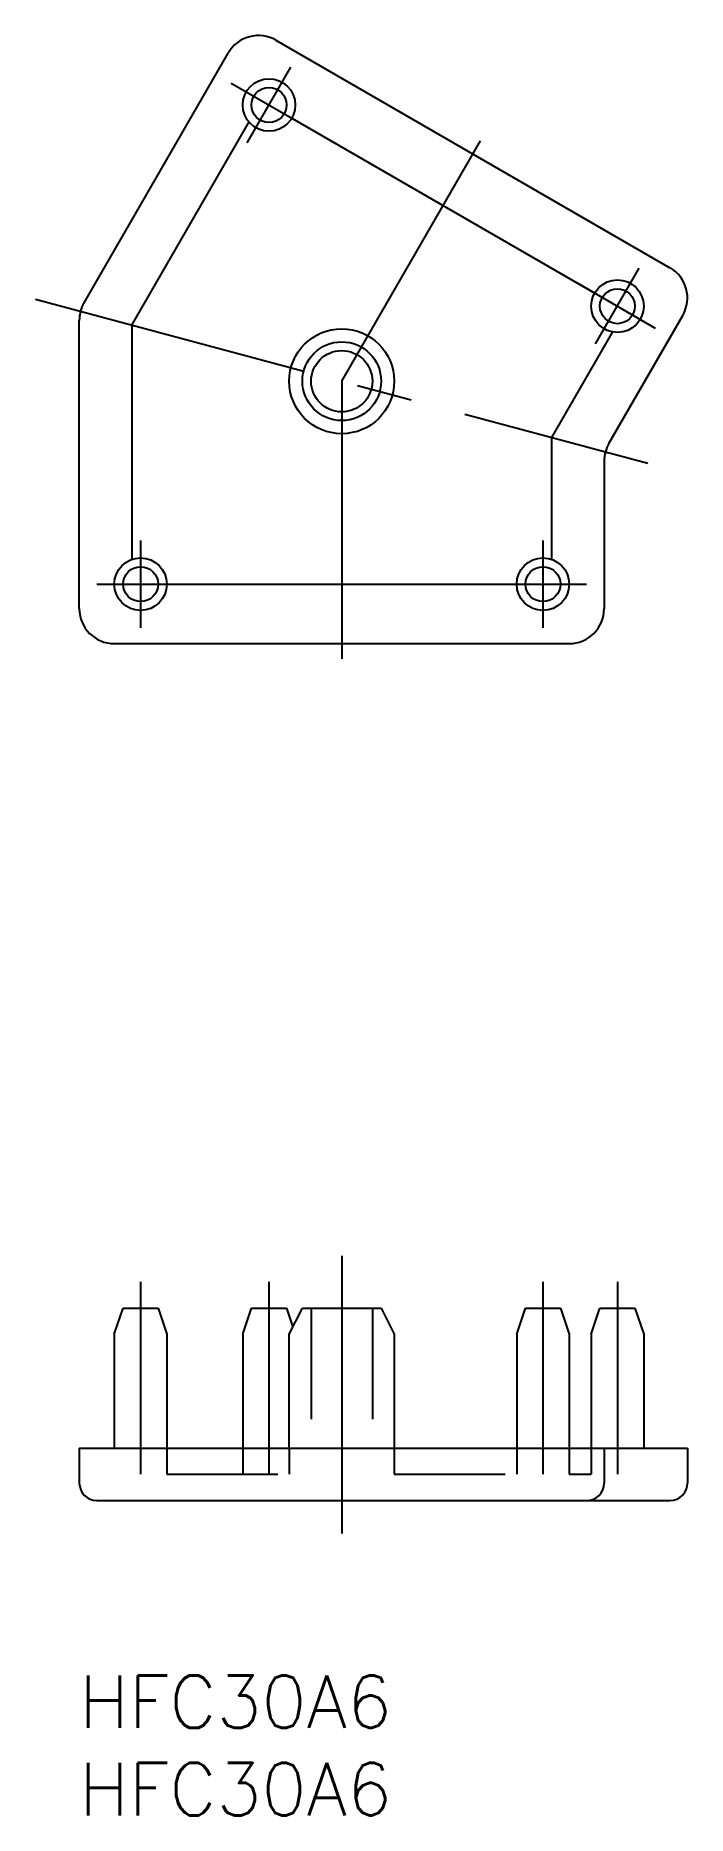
# Model space of a CAD drawing. Extents: x -2 to 35, y -8 to 94.
import ezdxf

# ---------------------------------------------------------------- set-up
doc = ezdxf.new("R2010")
doc.units = 0
doc.header["$LTSCALE"] = 0.5
doc.linetypes.add('CENTER', pattern=[50.8, 31.75, -6.35, 6.35, -6.35])
doc.linetypes.add('DASHED', pattern=[19.05, 12.7, -6.35])
for name, color, linetype in [('MSM_CENTER', 1, 'CENTER'), ('MSM_CONTINUOUS', 7, 'CONTINUOUS'), ('MSM_DASHED', 4, 'DASHED'), ('MSM_PART_NUMBER', 7, 'CONTINUOUS')]:
    doc.layers.add(name, color=color, linetype=linetype)
doc.styles.get("Standard").update_dxf_attribs({"font": 'txt.shx', "height": 3, "bigfont": 'bigfont.shx'})

# ---------------------------------------------------------------- blocks, each defined once
blk = doc.blocks.new('*U2')
at = {"layer": 'MSM_PART_NUMBER'}
blk.add_text('HFC30A6', height=3, dxfattribs=at).set_placement((0, -3))
blk = doc.blocks.new('*U3')
at = {"layer": 'MSM_PART_NUMBER'}
blk.add_text('HFC30A6', height=3, dxfattribs=at).set_placement((0, -8))

msp = doc.modelspace()

# ---------------------------------------------------------------- linework, layer by layer
at = {"layer": 'MSM_CENTER'}
for p, q in [((9.59, 87.61), (12.09, 91.94)), ((8.68, 91.02), (13.01, 88.52)), ((15, 73.98), (23.75, 89.13)), ((29.51, 76.11), (32.01, 80.44)), ((28.59, 79.52), (32.92, 77.02)), ((-2.5, 78.67), (32.5, 69.29)), ((15, 73.98), (15, 56.48)), ((3.5, 64.88), (3.5, 59.88)), ((26.5, 64.88), (26.5, 59.88)), ((1, 62.38), (6, 62.38)), ((24, 62.38), (29, 62.38)), ((15, 23.98), (15, 7.5)), ((3.5, 22.5), (3.5, 11.5)), ((10.84, 22.5), (10.84, 11.5)), ((26.5, 22.5), (26.5, 11.5)), ((30.76, 22.5), (30.76, 11.5))]:
    msp.add_line(p, q, dxfattribs=at)
at = {"layer": 'MSM_CONTINUOUS'}
for p, q in [((0.27, 78.46), (8.51, 92.74)), ((11.24, 93.47), (33.76, 80.47)), ((3, 77.19), (9.7, 88.8)), ((12.14, 89.02), (29.46, 79.02)), ((0, 60.98), (0, 77.46)), ((30.27, 70.42), (34.49, 77.74)), ((3, 77.19), (3, 63.79)), ((27, 70.76), (30.49, 76.8)), ((27, 63.79), (27, 70.76)), ((30, 69.42), (30, 60.98)), ((5, 62.38), (25, 62.38)), ((2, 58.98), (28, 58.98)), ((2, 19.5), (2.5, 21)), ((2.5, 21), (4.5, 21)), ((4.5, 21), (5, 19.5)), ((9.34, 19.5), (9.84, 21)), ((9.84, 21), (11.84, 21)), ((11.84, 21), (12.2, 19.91)), ((12, 19.5), (12.75, 21)), ((12.75, 21), (17.25, 21)), ((17.25, 21), (18, 19.5)), ((25, 19.5), (25.5, 21)), ((25.5, 21), (27.5, 21)), ((27.5, 21), (28, 19.5)), ((29.26, 19.5), (29.76, 21)), ((29.76, 21), (31.76, 21)), ((31.76, 21), (32.26, 19.5)), ((2, 19.5), (2, 13)), ((5, 19.5), (5, 13)), ((9.34, 19.5), (9.34, 13)), ((12, 13), (12, 19.5)), ((18, 19.5), (18, 13)), ((25, 19.5), (25, 13)), ((28, 19.5), (28, 13)), ((29.26, 19.5), (29.26, 13)), ((32.26, 19.5), (32.26, 13)), ((0, 13), (0, 11)), ((0, 13), (34.76, 13)), ((30, 13), (30, 11)), ((34.76, 13), (34.76, 11)), ((1, 10), (33.76, 10))]:
    msp.add_line(p, q, dxfattribs=at)
for centre, radius in [((10.84, 89.77), 1.5), ((10.84, 89.77), 1), ((30.76, 78.27), 1.5), ((30.76, 78.27), 1), ((15, 73.98), 3), ((15, 73.98), 2.25), ((15, 73.98), 1.75), ((3.5, 62.38), 1.5), ((3.5, 62.38), 1), ((26.5, 62.38), 1.5), ((26.5, 62.38), 1)]:
    msp.add_circle(centre, radius, dxfattribs=at)
for centre, radius, start, end in [((10.24, 91.74), 2, 60, 150), ((32.76, 78.74), 2, 330, 60), ((2, 77.46), 2, 150, 180), ((32, 69.42), 2, 150, 180), ((2, 60.98), 2, 180, 270), ((28, 60.98), 2, 270, 0), ((1, 11), 1, 180, 270), ((29, 11), 1, 270, 0), ((33.76, 11), 1, 270, 0)]:
    msp.add_arc(centre, radius, start, end, dxfattribs=at)
at = {"layer": 'MSM_DASHED'}
for p, q in [((13.25, 21), (13.25, 13)), ((16.75, 21), (16.75, 13)), ((5, 13), (5, 11.5)), ((9.34, 13), (9.34, 11.5)), ((12, 13), (12, 11.5)), ((18, 13), (18, 11.5)), ((25, 13), (25, 11.5)), ((28, 13), (28, 11.5)), ((29.26, 13), (29.26, 11.5)), ((5, 11.5), (12, 11.5)), ((18, 11.5), (25, 11.5)), ((28, 11.5), (29.26, 11.5))]:
    msp.add_line(p, q, dxfattribs=at)

# ---------------------------------------------------------------- block references
at = {"layer": 'MSM_CONTINUOUS'}
for name in ['*U2', '*U3']:
    msp.add_blockref(name, (0, 0), dxfattribs=at)

doc.saveas('drawing.dxf')
